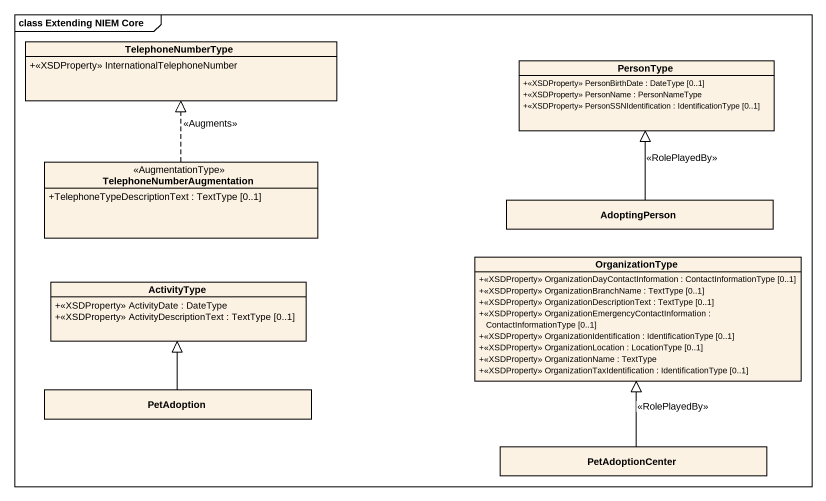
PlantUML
@startuml
mainframe class Extending NIEM Core
hide circle
hide empty members
skinparam classAttributeIconSize 0
class TelephoneNumberType {
  +<<XSDProperty>> InternationalTelephoneNumber
}
class PersonType {
  +<<XSDProperty>> PersonBirthDate : DateType [0..1]
  +<<XSDProperty>> PersonName : PersonNameType
  +<<XSDProperty>> PersonSSNIdentification : IdentificationType [0..1]
}
class TelephoneNumberAugmentation <<AugmentationType>> {
  +TelephoneTypeDescriptionText : TextType [0..1]
}
class AdoptingPerson
class ActivityType {
  +<<XSDProperty>> ActivityDate : DateType
  +<<XSDProperty>> ActivityDescriptionText : TextType [0..1]
}
class OrganizationType {
  +<<XSDProperty>> OrganizationDayContactInformation : ContactInformationType [0..1]
  +<<XSDProperty>> OrganizationBranchName : TextType [0..1]
  +<<XSDProperty>> OrganizationDescriptionText : TextType [0..1]
  +<<XSDProperty>> OrganizationEmergencyContactInformation : ContactInformationType [0..1]
  +<<XSDProperty>> OrganizationIdentification : IdentificationType [0..1]
  +<<XSDProperty>> OrganizationLocation : LocationType [0..1]
  +<<XSDProperty>> OrganizationName : TextType
  +<<XSDProperty>> OrganizationTaxIdentification : IdentificationType [0..1]
}
class PetAdoption
class PetAdoptionCenter
TelephoneNumberAugmentation .up.|> TelephoneNumberType : <<Augments>>
AdoptingPerson -up-|> PersonType : <<RolePlayedBy>>
PetAdoption -up-|> ActivityType
PetAdoptionCenter -up-|> OrganizationType : <<RolePlayedBy>>
@enduml
